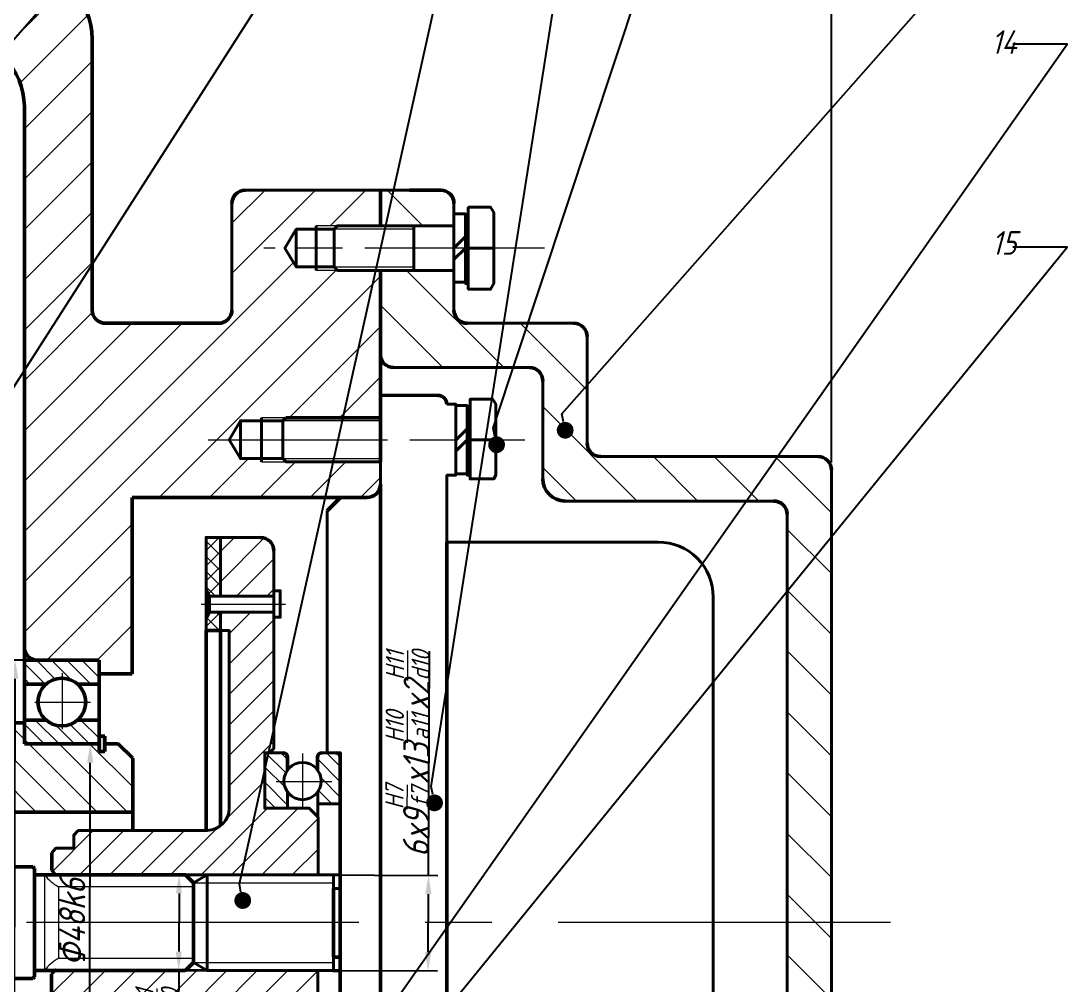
# Model space of a CAD drawing. Header units: millimetres. Extents: x 123 to 1312, y 107 to 948.
# Drawn here: x 460.6 to 600.6, y 668.4 to 797.3 of the extents above; entities that cross this region are included whole.
import ezdxf

# ---------------------------------------------------------------- set-up
doc = ezdxf.new("R2010")
doc.units = ezdxf.units.MM
doc.linetypes.add('ACAD_ISO08W100', pattern=[36, 24, -3, 6, -3])
doc.linetypes.add('CENTER', pattern=[10.159999999999998, 6.35, -1.27, 1.27, -1.27])
doc.layers.get('Defpoints').update_dxf_attribs({"lineweight": 35})
for name, color, linetype, lineweight in [('中心线', 1, 'ACAD_ISO08W100', 35), ('剖面线', 6, 'Continuous', 35), ('尺寸', 4, 'Continuous', 25), ('粗实线', 7, 'Continuous', 50), ('细实线', 7, 'Continuous', 20)]:
    doc.layers.add(name, color=color, linetype=linetype, lineweight=lineweight)
doc.layers.add('尺寸标注', color=4, linetype='Continuous')
doc.styles.get("Standard").update_dxf_attribs({"font": 'arial.ttf'})
doc.styles.add('工程字', font='gbenor.shx', dxfattribs={"width": 0.65, "oblique": 15, "height": 5, "bigfont": 'gbcbig.shx'})
doc.styles.add('工程字-35', font='gbeitc.shx', dxfattribs={"height": 3.5, "bigfont": 'gbcbig.shx'})
doc.dimstyles.new('GB-5', dxfattribs={"dimtxt": 5, "dimasz": 5, "dimexe": 2.5, "dimexo": 1, "dimgap": 1.25, "dimtad": 1, "dimdec": 0, "dimdsep": 46, "dimtxsty": '工程字', "dimcen": 5, "dimadec": 0, "dimazin": 0, "dimtol": 1, "dimtm": 0.029, "dimtfac": 0.7, "dimtdec": 0, "dimtix": 1, "dimtmove": 0, "dimatfit": 3, "dimtzin": 0, "dimarcsym": 0})
doc.dimstyles.new('ISO-25', dxfattribs={"dimtxt": 2.5, "dimasz": 2.5, "dimexe": 1.25, "dimexo": 0.625, "dimtad": 1, "dimtxsty": 'Standard', "dimcen": 2.5, "dimadec": 0, "dimazin": 0, "dimtfac": 1, "dimtmove": 0, "dimatfit": 3, "dimfxl": 1, "dimarcsym": 0})
pattern_1 = [(45, (-3538.129072147966, -1168.796074194503), (-3.367596045400933, 3.367596045400933), [])]
pattern_2 = [(135, (-1240.287350749196, -1086.614269054311), (-1.016661937287694, -1.016661937287694), [])]

# ---------------------------------------------------------------- blocks, each defined once
blk = doc.blocks.new('*D27')
at = {"layer": 'Defpoints', "color": 0, "transparency": 16777216}
for p in [(569.0275595152316, 846.8571819968013), (281.1248746025049, 774.5499061742369), (569.0275595152316, 737.2613200730173)]:
    blk.add_point(p, dxfattribs=at)
at = {"layer": '尺寸', "color": 0, "lineweight": -2, "transparency": 16777216}
for p, q in [((281.1248746025049, 775.5499061742369), (281.1248746025049, 849.3571819968013)), ((569.0275595152316, 738.2613200730173), (569.0275595152316, 849.3571819968013)), ((286.1248746025049, 846.8571819968013), (564.0275595152316, 846.8571819968013))]:
    blk.add_line(p, q, dxfattribs=at)
at = {"layer": '尺寸', "color": 0, "transparency": 16777216}
for points in [[(286.1248746025049, 847.6905153301346), (286.1248746025049, 846.0238486634679), (281.1248746025049, 846.8571819968013)], [(564.0275595152316, 847.6905153301346), (564.0275595152316, 846.0238486634679), (569.0275595152316, 846.8571819968013)]]:
    blk.add_solid(points, dxfattribs=at)
at = {"layer": '尺寸', "color": 0, "lineweight": 20, "transparency": 16777216, "insert": (425.0762170588682, 850.6071819968013), "char_height": 5, "width": 5.28445260245865, "attachment_point": 5, "style": '工程字'}
blk.add_mtext('288', dxfattribs=at)
blk = doc.blocks.new('*D47')
at = {"layer": 'Defpoints', "color": 0, "transparency": 16777216}
for p in [(459.8407330063274, 711.82915076308), (471.0816382059557, 711.8064895668207), (470.9402697020314, 641.681773614421)]:
    blk.add_point(p, dxfattribs=at)
at = {"layer": '尺寸标注', "color": 0, "lineweight": -2, "transparency": 16777216}
for p, q in [((470.4566394759793, 711.8077495382047), (458.5907355463746, 711.831670705848)), ((459.7044043879392, 644.2044297305858), (459.8356931207914, 709.3291558431744)), ((470.315270972055, 641.683033585805), (458.4493670424504, 641.7069547534483))]:
    blk.add_line(p, q, dxfattribs=at)
at = {"layer": '尺寸标注', "color": 0, "transparency": 16777216}
for points in [[(459.4190273008071, 709.3299958240971), (460.2523589407757, 709.3283158622518), (459.8407330063274, 711.82915076308)], [(459.2877385679549, 644.2052697115085), (460.1210702079235, 644.2035897496633), (459.6993645024032, 641.7044348106803)]]:
    blk.add_solid(points, dxfattribs=at)
at = {"layer": '尺寸标注', "color": 0, "lineweight": 20, "transparency": 16777216, "insert": (457.3950535804551, 676.7715806781392), "char_height": 3.5, "attachment_point": 5, "rotation": 89.8844942535857, "style": '工程字-35'}
blk.add_mtext('Φ70H7', dxfattribs=at)
blk = doc.blocks.new('*D48')
at = {"layer": 'Defpoints', "color": 0, "transparency": 16777216}
for p in [(461.0656018188037, 700.6187989255214), (469.8853280989273, 700.6010187278038), (460.9694224164813, 652.9097680285314)]:
    blk.add_point(p, dxfattribs=at)
at = {"layer": '尺寸标注', "color": 0, "lineweight": -2, "transparency": 16777216}
for p, q in [((461.6906005487805, 700.6175389543342), (471.1353255588809, 700.5984987854292)), ((469.7941885813539, 655.3919827507209), (469.8802882141783, 698.1010238078966)), ((461.5944211464581, 652.9085080573442), (471.0391461565585, 652.8894678884392))]:
    blk.add_line(p, q, dxfattribs=at)
at = {"layer": '尺寸标注', "color": 0, "transparency": 16777216}
for points in [[(469.4636223941937, 698.101863788688), (470.2969540341629, 698.1001838271051), (469.8853280989273, 700.6010187278038)], [(469.3775227613693, 655.3928227315123), (470.2108544013384, 655.3911427699294), (469.7891486966049, 652.8919878308137)]]:
    blk.add_solid(points, dxfattribs=at)
at = {"layer": '尺寸标注', "color": 0, "lineweight": 20, "transparency": 16777216, "insert": (467.4622432238543, 676.7512911698202), "char_height": 3.5, "attachment_point": 5, "rotation": 89.88449427162345, "style": '工程字-35'}
blk.add_mtext('Φ48k6', dxfattribs=at)
blk = doc.blocks.new('*D49')
at = {"layer": 'Defpoints', "color": 0, "transparency": 16777216}
for p in [(482.6382624457374, 683.1078516123423), (481.7163478668381, 670.3370508021072), (482.5867572906622, 670.3335413701691)]:
    blk.add_point(p, dxfattribs=at)
at = {"layer": '尺寸标注', "color": 0, "lineweight": -2, "transparency": 16777216}
for p, q in [((482.013267525825, 683.110371549596), (480.5178631820885, 683.1164009187881)), ((481.7577732728979, 680.611381364631), (481.7264276158535, 672.8370304817566)), ((481.9617623707499, 670.3360613074228), (480.4663580270134, 670.3420906766149)), ((481.7163478668381, 670.3370508021072), (481.5953908786543, 640.3372946463143))]:
    blk.add_line(p, q, dxfattribs=at)
at = {"layer": '尺寸标注', "color": 0, "transparency": 16777216}
for points in [[(481.3411099929563, 680.6130613228003), (482.1744365528395, 680.6097014064619), (481.7678530219133, 683.1113610442804)], [(481.3097643359119, 672.8387104399259), (482.1430908957951, 672.8353505235875), (481.7163478668381, 670.3370508021072)]]:
    blk.add_solid(points, dxfattribs=at)
at = {"layer": '尺寸标注', "color": 0, "lineweight": 20, "transparency": 16777216, "insert": (478.7800194994412, 654.0987577961718), "char_height": 3.5, "attachment_point": 5, "rotation": 89.76898854325012, "style": '工程字-35'}
blk.add_mtext('6x9{\\H0.7x;\\SH7/f7;}x13{\\H0.7x;\\SH10/a11;}x2{\\H0.7x;\\SH11/d10;}', dxfattribs=at)
blk = doc.blocks.new('*D28')
at = {"layer": 'Defpoints', "color": 0, "transparency": 16777216}
for p in [(498.8055575821501, 683.1080082827918), (498.7540524270753, 670.3336980406187), (515.0705834632636, 670.267910890834)]:
    blk.add_point(p, dxfattribs=at)
at = {"layer": '尺寸标注', "color": 0, "lineweight": -2, "transparency": 16777216}
for p, q in [((515.1220886183382, 683.042221133007), (515.2430456065212, 713.0419772887996)), ((499.4305525020624, 683.105488345538), (516.372078458163, 683.0371812584993)), ((515.0806632122789, 672.7678905704834), (515.1120088693231, 680.5422414533577)), ((499.3790473469876, 670.3311781033649), (516.3205733030883, 670.2628710163262))]:
    blk.add_line(p, q, dxfattribs=at)
at = {"layer": '尺寸标注', "color": 0, "transparency": 16777216}
for points in [[(514.6953455893814, 680.5439214115269), (515.5286721492646, 680.5405614951885), (515.1220886183382, 683.042221133007)], [(514.6639999323372, 672.7695705286525), (515.4973264922204, 672.7662106123141), (515.0705834632636, 670.267910890834)]]:
    blk.add_solid(points, dxfattribs=at)
at = {"layer": '尺寸标注', "color": 0, "lineweight": 20, "transparency": 16777216, "insert": (512.3167969881399, 699.3036639625137), "char_height": 3.5, "attachment_point": 5, "rotation": 89.76898854325215, "style": '工程字-35'}
blk.add_mtext('6x9{\\H0.7x;\\SH7/f7;}x13{\\H0.7x;\\SH10/a11;}x2{\\H0.7x;\\SH11/d10;}', dxfattribs=at)

msp = doc.modelspace()

# ---------------------------------------------------------------- hatches: boundary and pattern name
at = {"layer": '剖面线', "lineweight": 20}
h = msp.add_hatch(dxfattribs=at)
h.set_pattern_fill('ANSI31', color=256, scale=1.5)
h.set_pattern_definition(pattern_1)
h.paths.add_polyline_path([(427.5466942811613, 829.7815053834331), (417.3301299931422, 829.7815053834331), (417.3301299931422, 822.8018723549851), (425.6854588069086, 822.8018723549851), (425.6854588069086, 825.6948796682257), (425.6854588069086, 826.9896521720541), (427.5396822796929, 826.9896521720541)])
h.paths.add_polyline_path([(446.7390181142146, 803.9662910491511), (427.5572255155462, 803.9098219635293), (427.5466942811613, 807.4871413331432), (425.6854588069086, 807.4871413331432), (425.6854588069086, 811.6749211502122), (417.3301299931422, 811.6749211502122), (417.3301299931422, 798.5668301617347), (419.3074795165148, 794.9516039935593)])
edge = h.paths.add_edge_path()
edge.add_arc((461.0658333744418, 794.9516039935581), 9.056863622430877, 55.40594883098665, 90.33734395898435)
edge.add_line((461.0125090178467, 804.0083106349541), (446.7390181142146, 803.9662910491511))
edge.add_line((446.7390181142146, 803.9662910491511), (419.3074795165148, 794.9516039935593))
edge.add_line((419.3074795165148, 794.9516039935593), (452.0089697520116, 794.9516039935588))
edge.add_arc((452.0089697520116, 785.894740371129), 9.056863622429773, 49.966211678164484, 90, ccw=False)
edge.add_line((457.8346998948182, 792.8292660923653), (466.2079426730525, 802.4071717543966))
edge = h.paths.add_edge_path()
edge.add_arc((461.0658333744423, 794.9516039935593), 9.056863622429773, 359.9999999999957, 415.4059488309849)
edge.add_line((466.2079426730525, 802.4071717543966), (457.8346998948182, 792.8292660923653))
edge.add_arc((452.008969752012, 785.8947403711295), 9.056863622429173, -1.6100735990676185e-05, 49.96621167816488, ccw=False)
edge.add_line((461.0658333744409, 785.8947378260525), (461.0658234578677, 750.605796382777))
edge.add_line((461.0658234578677, 750.605796382777), (470.1226969968707, 764.7616991590644))
edge.add_line((470.1226969968707, 764.7616991590644), (470.122696996872, 794.9516039935586))
h = msp.add_hatch(dxfattribs=at)
h.set_pattern_fill('ANSI31', color=256, scale=1.5)
h.set_pattern_definition(pattern_1)
h.paths.add_polyline_path([(489.9780771772048, 743.8431285317822), (492.8082318952311, 743.8431285317822), (492.8082318952311, 738.7865854355603), (489.9780771772048, 738.7865854355603), (488.4686613275735, 741.3148569836715)], flags=17)
h.paths.add_polyline_path([(497.4435128471096, 764.4143089288075), (495.9340969974783, 766.9425804769178), (497.4435128471096, 769.4708520250294), (500.1227259801844, 769.4708520250294), (500.1227259801844, 764.4143089288075)], flags=17)
edge = h.paths.add_edge_path()
edge.add_line((490.6134061275925, 774.6948331435353), (508.6948337124613, 774.6948331435353))
edge.add_line((508.6948337124613, 774.6948331435353), (508.6948337124613, 769.9236767799123))
edge.add_line((508.6948337124613, 769.9236767799123), (502.9528806982089, 769.9236767799123))
edge.add_line((502.9528806982089, 769.9236767799123), (500.1227259801844, 769.9236767799123))
edge.add_line((500.1227259801844, 763.9614841739242), (508.6948337124613, 763.9614841739242))
edge.add_line((508.6948337124613, 763.9614841739242), (508.6948337124613, 744.2582178904279))
edge.add_line((508.6948337124613, 744.2582178904279), (492.8082318952311, 744.2582178904279))
edge.add_line((492.8082318952311, 738.333760680677), (508.6948337124613, 738.333760680677))
edge.add_line((508.6948337124613, 738.333760680677), (508.6948337124627, 735.3527636786064))
edge.add_arc((506.9024023910324, 735.3716313767352), 1.792530622353851, 269.3969088052725, 359.3969088053499)
edge.add_line((506.8835346929018, 733.5792000553049), (475.5098822186619, 733.5791007543819))
edge.add_line((475.5098822186619, 733.5791007543819), (475.5098822186619, 709.9919635000003))
edge.add_arc((490.613406127597, 772.921269520237), 1.773563623298153, 90.00000000010503, 180.0000000001046)
edge.add_line((488.8398425042988, 758.6572897413469), (488.8398425042988, 772.9212695202339))
edge.add_arc((487.047411182868, 758.6761574394757), 1.792530622353851, 269.3969088052725, 359.3969088053499)
edge.add_line((487.0285434847392, 756.8837261180458), (471.9339960164316, 756.8837261180458))
edge.add_arc((471.915128318301, 758.6761574394757), 1.792530622353851, 180.6030911946501, 270.6030911946224)
edge.add_line((470.122696996872, 794.951603993559), (470.1226969968702, 758.657289741365))
edge.add_line((461.0658333744423, 785.8947403711288), (461.0658130533047, 713.5803049156605))
edge.add_arc((462.8582438763274, 713.5992199030072), 1.792530622351527, 180.6046028135077, 269.9986085150928)
edge.add_line((471.0816382059556, 711.8064895668206), (462.858200342941, 711.8066892811851))
edge.add_line((471.0816382061621, 711.806500621675), (471.0816040273803, 709.9919635000003))
edge.add_line((471.0816040273803, 709.9919635000003), (475.5098822186619, 709.9919635000003))
h = msp.add_hatch(dxfattribs=at)
h.set_pattern_fill('ANSI31', color=256, scale=0.9056863622429999, angle=90)
h.set_pattern_definition([(135, (-1240.287350749196, -1086.614269054311), (-2.033323874575389, -2.033323874575387), [])])
h.paths.add_polyline_path([(475.5005310108136, 661.9844974921698), (457.0455800894015, 662.0589066063299), (456.0103856690866, 662.0630609409013), (456.010360611861, 660.7327835106112), (449.4113172038342, 660.732907140598), (449.4113091655327, 660.3061571325939), (448.5517590034469, 660.3061726295409), (448.5517670417721, 660.7329240013414), (441.0931734716823, 660.733064492073), (440.2453472812722, 660.7330804618018), (440.2453307928618, 659.8577176331755), (440.2452946671974, 657.939821359394), (440.2452266308565, 654.3278007372019), (449.6171597585117, 654.3276242066372, -0.4142135623730984), (451.7481463526137, 652.1965573321177), (451.7467720949762, 579.2377996256987), (446.7034875743584, 579.2378946214535), (446.7034370843758, 576.5574027814846), (451.7467216049936, 576.5573077857298), (451.7467495507135, 575.0736813478966), (454.5191898119938, 575.0736291259655), (454.5192118911255, 576.2458009689431), (458.4023027057774, 576.2473423657116), (458.6763126160104, 650.0882492573983), (460.9580626433835, 650.0790923755262), (460.9694224164814, 652.9097680285308), (470.9851674183637, 652.8695738824799), (470.9892646519165, 653.890539633152), (471.7351180031183, 653.8875464520634), (471.731114227272, 652.8665803263361), (473.5424730237301, 652.8594769813626), (475.4714546034111, 654.7729659795082)])
h.paths.add_polyline_path([(454.5191255975642, 571.6645122683126), (451.7466756503682, 571.6645644904261), (451.7466011845045, 570.1642275831928), (458.3797289314161, 570.1641026410093), (458.3809466910207, 570.4922676833148), (454.5191035184325, 570.492340425335)])
h.paths.add_polyline_path([(458.7849326858095, 770.9425127311501), (458.7849337056623, 770.9966563661619), (458.7851648265823, 783.2667685101346), (451.7506152052429, 783.266901013536), (451.7504946921845, 776.86891355743), (446.7072101679869, 776.8688185616747), (446.7071597740169, 774.1934239667853), (451.7504442946347, 774.1933289710305), (451.7490700369981, 701.2345712646106, -0.4142135623730926), (449.6180031624763, 699.1035846705086), (440.2460700348229, 699.1037612010732), (440.2459493844044, 692.6984814764724), (448.5523691449043, 692.698325016012), (448.5523771832186, 693.1250756991044), (449.4119273452916, 693.1250595085417), (449.4119193069773, 692.6983088254492), (456.0109627149932, 692.6981845252817), (456.0109398741906, 691.4855758575227), (457.1049029770365, 691.4855552515364), (475.5600039040964, 691.4855552515364), (475.5600039040964, 698.6971453810143), (473.6387529989843, 700.6183962861251), (471.8273802855329, 700.6185962157056), (471.827267595917, 699.597622245712), (471.0814082389088, 699.5976362947854), (471.081427470066, 700.6186102665392), (461.0656018188038, 700.6187989255204), (461.0656551380907, 703.4494973718615), (458.783886737473, 703.4495403514538)])
h = msp.add_hatch(dxfattribs=at)
h.set_pattern_fill('ANSI31', color=256, scale=1.811372724486, angle=90)
h.set_pattern_definition([(135, (-1240.287350749196, -1086.614269054311), (-4.066647749150778, -4.066647749150775), [])])
h.paths.add_polyline_path([(518.5375993455127, 771.5085634220127), (518.5375993455127, 772.9212695202364, 0.4142135623730952), (516.7640357222153, 774.6948331435342), (512.5754067395383, 774.6948331435342), (508.6948337124613, 774.6948331435342), (508.6948337124613, 769.9236767799116), (518.5375993455127, 769.9236767799116)])
h.paths.add_polyline_path([(567.2162604956866, 739.072619092562), (538.1222699943119, 739.072619092562, -0.4142135623730951), (536.3487063710154, 740.8461827158567), (536.3487063710154, 755.1101624947332, 0.414213562373095), (534.5751427477044, 756.8837261180452), (520.311162968811, 756.8837261180452, -0.4142135623730951), (518.5375993455127, 758.657289741343), (518.5375993455127, 763.9614841739235), (508.6948337124613, 763.9614841739235), (508.6948337124613, 752.7328325315984, 0.4142135623730951), (510.4683973357587, 750.9592689083006), (528.6129501417063, 750.9592689083006, -0.414213562373043), (530.4242491612531, 749.185705285006), (530.4242491612531, 736.0915227895644, 0.4142135623730952), (533.4053454642499, 733.1104264865667), (561.2918032859352, 733.1104264865667, -0.4142135623730919), (563.1031023054684, 731.3368628632657), (563.1031023054684, 676.7148768052298), (569.0275595152316, 676.7148768052298), (569.0275595152316, 737.2990554692674, 0.414213562373095)])
h.paths.add_polyline_path([(569.0275595152316, 676.7148768052298), (563.1031023054684, 676.7148768052298), (563.1031023054684, 622.1306261434247, -0.4142135623731004), (561.3295386821665, 620.3193271238924), (533.4053454642499, 620.3193271238924, 0.4142135623730959), (530.4242491612531, 617.3382308208952), (530.4242491612531, 604.2817837217044, -0.4142135623729952), (528.6506855379566, 602.470484702159), (510.4683973357587, 602.470484702159, 0.4142135623730951), (508.6948337124613, 600.6969210788607), (508.6948337124613, 589.468269436536), (518.5375993455127, 589.468269436536), (518.5375993455127, 591.0531560786371), (518.5375993455127, 594.7724638691166, -0.4142135623730937), (520.311162968811, 596.5460274924153), (534.5751427477044, 596.5460274924153, 0.4142135623730951), (536.3487063710154, 598.3195911157263), (536.3487063710154, 612.5835708946029, -0.4142135623730949), (538.1222699943119, 614.3571345178975), (567.2539958919378, 614.3571345178975, 0.414213562372992), (569.0275595152316, 616.1684335374439)])
h.paths.add_polyline_path([(518.5375993455127, 583.506076830548), (508.6948337124613, 583.506076830548), (508.6948337124613, 578.7349204669254), (512.5754067395383, 578.7349204669254), (516.7640357222153, 578.7349204669254, 0.4142135623730951), (518.5375993455127, 580.5084840902236)])
h = msp.add_hatch(dxfattribs=at)
h.set_pattern_fill('ANSI31', color=256, scale=0.9056863622429999)
h.set_pattern_definition([(44.99999999999999, (-1240.287350749196, -1086.614269054311), (-2.033323874575389, 2.033323874575387), [])])
h.paths.add_polyline_path([(494.4308539335761, 726.4659785630629, 0.4142135623730951), (492.657290310276, 728.2395421863612), (487.2988640441308, 728.2395421863612), (487.2988640441308, 720.390579768346), (494.4308539335761, 720.390579768346)])
h.paths.add_polyline_path([(494.4308539335761, 718.2396621826429), (487.2988640441308, 718.2396621826429), (487.2988640441308, 715.7868614270133), (488.4686613275735, 715.7868614270133), (488.4686613275735, 692.0665054315846, -0.4104873917402703), (485.5253004208371, 689.0324654925416), (468.2802243389488, 689.0324654925416), (467.6764579990977, 688.4286991526956), (467.6764579990977, 686.6551355293941), (465.2991280359502, 686.6551355293941), (464.7330970923595, 686.051369189548), (464.7330970923595, 683.6740392263996), (465.2987470467906, 683.108389271948), (482.6485606123342, 683.1080624693177), (500.355311143313, 683.1080160910105), (500.355311143313, 690.8060291158426), (499.1855138598712, 692.0135617955357), (493.2233212538686, 692.0135617955357), (493.2233212538686, 698.8436685150591), (493.2233212538686, 699.4474348549056), (493.8270875937224, 699.4474348549056), (494.4308539335761, 700.0134657985077)])
h.paths.add_polyline_path([(500.3294141386186, 670.2620041775467), (482.64968018119, 670.3332876693294), (482.6382624457374, 670.3219019981184), (465.1917428671431, 670.3222308419786), (464.7052074500798, 669.8396030255194), (464.6956222943372, 667.4622923856427), (465.25921431188, 666.8562487733557), (467.6365249517548, 666.8466636176131), (467.6293741212821, 665.073114410086), (468.2307012283691, 664.4669186524693), (485.3460612128183, 664.3979106783822, -0.4179495766582548), (488.4069546415349, 661.404448829101), (488.3111030841146, 637.6313424303371), (487.1413153089488, 637.6360589355427), (487.131425862548, 635.1832781166222), (494.2633577821789, 635.1545226493959), (494.3368439761998, 653.3805708884502), (493.7353647237851, 653.9490315565413), (493.1316032914292, 653.9514658818093), (493.16157592129, 661.3852785176168), (499.1237200657524, 661.3612395555965), (500.2983764914525, 662.5640459150877)])
h.paths.add_polyline_path([(494.2546854984112, 633.0036225466529), (487.122753578783, 633.0323780138792), (487.0911073502994, 625.1834793933313), (492.449490062404, 625.161874756579, 0.4142135623730886), (494.2301901004039, 626.9282731336284)])
h = msp.add_hatch(dxfattribs=at)
h.set_pattern_fill('ANSI37', color=256, scale=0.4528431811215)
h.set_pattern_definition([(44.99999999999999, (-1240.287350749196, -1086.614269054311), (-1.016661937287694, 1.016661937287694), []), (135, (-1240.287350749196, -1086.614269054311), (-1.016661937287694, -1.016661937287693), [])])
h.paths.add_polyline_path([(487.2988640441308, 728.2395421863612), (485.3743588358602, 728.2395421863612), (485.3743588358602, 721.1075522969172), (485.4875650245995, 721.1075522969172), (485.8271835907635, 720.390579768346), (487.2988640441308, 720.390579768346)])
h.paths.add_polyline_path([(487.2988640441308, 718.2396621826429), (485.8271835907635, 718.2396621826429), (485.4875650245995, 717.5604250503152), (485.3743588358602, 717.5604250503152), (485.3743588358602, 715.7868614270133), (487.2988640441308, 715.7868614270133)])
h.paths.add_polyline_path([(487.1413153089488, 637.6360589355427), (485.216825743325, 637.6438183473342), (485.2096749128514, 635.8702691398066), (485.3228801814357, 635.8698127038192), (485.6597573712052, 635.1892117844632), (487.131425862548, 635.1832781166222)])
h.paths.add_polyline_path([(487.122753578783, 633.0323780138792), (485.6510850874383, 633.0383116817197), (485.3085785204867, 632.322714288764), (485.1953732519032, 632.3231707247514), (485.1666177846782, 625.1912388051223), (487.0911073502994, 625.1834793933313)])
h = msp.add_hatch(dxfattribs=at)
h.set_pattern_fill('ANSI31', color=256, scale=0.4528431811215, angle=90)
h.set_pattern_definition(pattern_2)
h.paths.add_polyline_path([(471.0816382059556, 711.8064895668194), (462.858200342941, 711.8066892811839), (461.0658125548998, 711.8066892806551), (461.0657523445861, 708.6101491786212), (463.9593074716777, 708.6101491786212, -0.3779644732774655), (468.1879325568416, 708.6101491786212), (471.0815779994036, 708.6101491786212)])
h.paths.add_polyline_path([(471.0814876839331, 703.8153390269877), (468.1879325561986, 703.8153390269877, -0.3779644731241336), (463.9593074723207, 703.8153390269877), (461.0656620291147, 703.8153390269877), (461.0656018188038, 700.6187989255204), (471.081427470066, 700.6186102665392), (471.0814467012224, 701.6395842382931)])
h = msp.add_hatch(dxfattribs=at)
h.set_pattern_fill('ANSI31', color=256, scale=0.4528431811215, angle=90)
h.set_pattern_definition(pattern_2)
h.paths.add_polyline_path([(496.2798883493642, 698.8436685150591, 0.414213562373095), (495.6761220095195, 699.4474348549056), (493.8270875937224, 699.4474348549056), (493.2233212538686, 699.4474348549056), (493.2233212538686, 692.0135617955357), (496.2798883493451, 692.0135617955357), (496.2798883493451, 694.1675767786555, -0.1603593028015329), (495.7932861710824, 695.645785848501, -0.1603593028049624), (496.2798883493642, 697.1239949183732)])
h.paths.add_polyline_path([(503.3364074463334, 698.8436685150591, 0.4142135623730953), (502.732641106486, 699.4474348549056), (501.5628438230187, 699.4474348549056), (500.8836066906915, 699.4474348549056, 0.4142135623730951), (500.2798403508441, 698.8436685150591), (500.2798403508441, 697.1293653791472, -0.1610479552346623), (500.7704191192188, 695.645785848501, -0.1544145121612178), (500.3175757470754, 694.2144247661236), (500.3175757470754, 692.6173281353817), (503.3364074463143, 692.6173281353817)])
at = {"layer": '粗实线', "lineweight": 50}
h = msp.add_hatch(color=256, dxfattribs=at)
h.dxf.hatch_style = 1
h.paths.add_polyline_path([(471.8274929751497, 701.6395701856991), (471.0814467012224, 701.6395842382931), (471.0814082389088, 699.5976362947854), (471.827267595917, 699.597622245712)])

# ---------------------------------------------------------------- linework, layer by layer
at = {"linetype": 'Continuous', "lineweight": 50}
for p, q in [((461.0658125548998, 711.8066892806562), (461.0656018188038, 700.6187989255216)), ((471.0816382059556, 711.8064895668206), (462.858200342941, 711.8066892811851)), ((471.0816382061621, 711.806500621675), (471.081427470066, 700.6186102665404)), ((461.0658125548998, 703.4494973688968), (458.7836613821883, 703.4495403556996)), ((471.0814082389088, 699.5976362947861), (471.0814467012224, 701.6395842382938)), ((471.0814467012224, 701.6395842382938), (471.8273060582324, 701.6395701892209)), ((471.8274929751497, 701.6395701856998), (471.827267595917, 699.5976222457132)), ((461.0656018188038, 700.6187989255216), (471.081427470066, 700.6186102665404)), ((456.7566615111673, 684.1740635389644), (462.1907796836613, 684.1739611814321)), ((462.4038783430724, 683.9608544939799), (462.1907796836613, 684.1739611814321)), ((462.4038622869884, 683.1084438002551), (462.4038783430724, 683.9608544939799)), ((462.4038622869884, 683.1084438002551), (482.6485606123342, 683.1080624693179)), ((483.7139087522073, 671.394527584642), (483.7140940503486, 682.0425290313035)), ((456.7563805297068, 669.256876398784), (462.1904987022008, 669.2567740412526)), ((462.4036053896471, 669.4698723965673), (462.1904987022008, 669.2567740412526)), ((462.4036214457356, 670.3222833943867), (462.4036053896471, 669.4698723965673)), ((462.4036214457356, 670.3222833943867), (482.6382624457374, 670.3219019981186))]:
    msp.add_line(p, q, dxfattribs=at)
at = {"lineweight": 50}
for p, q in [((461.0658125548998, 708.6101491786224), (463.9593074716777, 708.6101491786224)), ((468.1879325568416, 708.6101491786224), (471.0815779994036, 708.6101491786224)), ((461.0656620291147, 703.8153390269883), (463.9593074723207, 703.8153390269883)), ((468.1879325561986, 703.8153390269883), (471.0814876839331, 703.8153390269883)), ((462.4038622869884, 683.1084438002551), (462.4036189689432, 670.322283394434)), ((483.7139087522055, 682.0352260258189), (482.6382624457374, 683.1078516123423)), ((483.7140940503486, 682.0425290313035), (482.6485606123342, 683.1080624693179)), ((483.7139087522055, 671.394527584642), (482.6382624457374, 670.3219019981186))]:
    msp.add_line(p, q, dxfattribs=at)
at = {"linetype": 'Continuous', "lineweight": 20}
msp.add_line((463.7887863462402, 670.3222570349792), (463.78902966429, 683.1084177091195), dxfattribs=at)
at = {"lineweight": 20}
for p, q in [((465.6212642766914, 681.5099087287624), (465.6145210046652, 671.9185601852371)), ((483.7349915215509, 681.5099087287624), (465.6212642766914, 681.5099087287624)), ((483.7316154084056, 671.9058228214183), (465.6178926402627, 671.9185578147824))]:
    msp.add_line(p, q, dxfattribs=at)
at = {"lineweight": 50}
msp.add_circle((466.0736200142583, 706.2127441030891), 3.196540102034117, dxfattribs=at)
at = {"lineweight": 20}
for centre, start, end in [((468.4240780507125, 686.5718569729636), 216.7681255637834, 241.026588095385), ((468.4240780507125, 666.8578966374973), 118.973411904615, 143.2318744362166)]:
    msp.add_arc(centre, 5.786111395298771, start, end, dxfattribs=at)
at = {"layer": '中心线', "lineweight": 20}
for p, q in [((484.7419271445187, 719.3339886736169), (496.0174162051489, 719.3339886736171)), ((466.1222797067858, 710.0615605104786), (466.1222797067858, 702.5943860033103)), ((462.4749823589891, 706.1927146820583), (469.9241044683231, 706.1927146820583)), ((498.2598061857652, 699.3454777278685), (498.2598061857652, 691.8783032207002)), ((494.7516048016068, 695.6118904742843), (502.2007269109408, 695.6118904742843))]:
    msp.add_line(p, q, dxfattribs=at)
at = {"layer": '中心线', "linetype": 'CENTER', "lineweight": 20, "ltscale": 7}
msp.add_line((576.933931779763, 676.7148768052309), (259.1129318223066, 676.7148768052309), dxfattribs=at)
at = {"layer": '中心线', "lineweight": 20}
for points in [[(530.6259873641548, 766.9425804769178), (493.099388259493, 766.9425804769178)], [(485.638506609549, 741.3148569836715), (528.0250631263552, 741.3148569836715)]]:
    msp.add_lwpolyline(points, dxfattribs=at)
at = {"layer": '剖面线', "lineweight": 20}
for p, q in [((492.8082318952311, 744.2582178904279), (492.8082318952311, 743.8431285317822)), ((487.2988640441308, 720.3905797683467), (494.4308539335761, 720.3905797683467))]:
    msp.add_line(p, q, dxfattribs=at)
at = {"layer": '尺寸', "lineweight": 25}
for points in [[(420.6057781194077, 685.9222882317351), (420.3887004748713, 687.0274107857347), (506.3527413755446, 821.3892962648918), (499.1102417805823, 821.3892962648918)], [(422.6429960294645, 751.2210818343881), (422.425918384929, 752.3262043883876), (482.8025869075555, 821.3892962648918), (475.5600873125923, 821.3892962648918)], [(490.0467382210873, 680.7789868574498), (489.8296605765509, 681.8841094114493), (520.8457610883779, 821.3892962648918), (513.6032614934147, 821.3892962648918)], [(515.701649087714, 693.8379424664097), (515.4845714431794, 694.9430650204092), (535.3387808012094, 821.3892962648918), (528.0962812062462, 821.3892962648918)], [(524.0007537607653, 741.7544898195486), (523.7836761162307, 742.8596123735481), (549.8318005140418, 821.3892962648918), (542.5893009190795, 821.3892962648918)], [(533.1759317158767, 743.6864078072529), (532.9588540713412, 744.7915303612529), (600.5533592475012, 821.3892962648918), (593.310859652538, 821.3892962648918)], [(486.1256211701157, 629.8700331241387), (485.9085435255802, 630.9751556781387), (600.5533592475012, 794.217891999421), (593.3108596525408, 794.217891999421)], [(490.2787059250941, 630.2147819526447), (490.0616282805595, 631.3199045066447), (600.5533592475012, 767.0464877339502), (593.3108596525408, 767.0464877339502)]]:
    msp.add_lwpolyline(points, dxfattribs=at)
at = {"layer": '尺寸', "lineweight": 0, "transparency": 33554559}
for points in [[(532.4654957883049, 743.1930495242175), (532.347089800377, 742.9365032170392), (533.4127436917342, 742.5812852532533)], [(533.4127436917342, 742.5812852532533), (532.6628391015192, 743.4298615000746), (532.4654957883049, 743.1930495242175)], [(532.8996510773777, 743.5877361506457), (533.4127436917342, 742.5812852532533), (532.6628391015192, 743.4298615000746)], [(533.1759317158767, 743.6864078072529), (532.8996510773777, 743.5877361506457), (533.4127436917342, 742.5812852532533)], [(533.4127436917342, 742.5812852532533), (533.4719466856977, 743.7061421385745), (533.1759317158767, 743.6864078072529)], [(533.7679616555197, 743.6469391446101), (533.4127436917342, 742.5812852532533), (533.4719466856977, 743.7061421385745)], [(534.0245079626984, 743.5285331566818), (533.7679616555197, 743.6469391446101), (533.4127436917342, 742.5812852532533)], [(533.4127436917342, 742.5812852532533), (534.2613199385551, 743.3311898434674), (534.0245079626984, 743.5285331566818)], [(534.4191945891271, 743.0943778676103), (533.4127436917342, 742.5812852532533), (534.2613199385551, 743.3311898434674)], [(524.0007537607653, 741.7544898195486), (523.7244731222654, 741.6558181629414), (524.2375657366229, 740.649367265549)], [(524.2375657366229, 740.649367265549), (524.2967687305872, 741.7742241508702), (524.0007537607653, 741.7544898195486)], [(524.5927837004083, 741.7150211569058), (524.2375657366229, 740.649367265549), (524.2967687305872, 741.7742241508702)], [(524.8493300075861, 741.596615168977), (524.5927837004083, 741.7150211569058), (524.2375657366229, 740.649367265549)], [(532.347089800377, 742.9365032170392), (533.4127436917342, 742.5812852532533), (532.2878868064126, 742.6404882472173)], [(533.4127436917342, 742.5812852532533), (532.2878868064126, 742.6404882472173), (532.3076211377347, 742.3444732773962)], [(532.3076211377347, 742.3444732773962), (532.4062927943414, 742.0681926388963), (533.4127436917342, 742.5812852532533)], [(532.4062927943414, 742.0681926388963), (533.4127436917342, 742.5812852532533), (532.5641674449125, 741.8313806630392)], [(533.4127436917342, 742.5812852532533), (532.5641674449125, 741.8313806630392), (532.7812450894498, 741.6340373498249)], [(532.7812450894498, 741.6340373498249), (533.0575257279479, 741.495897030575), (533.4127436917342, 742.5812852532533)], [(533.0575257279479, 741.495897030575), (533.4127436917342, 742.5812852532533), (533.353540697769, 741.4564283679322)], [(533.4127436917342, 742.5812852532533), (533.353540697769, 741.4564283679322), (533.64955566759, 741.4761626992538)], [(534.5178662457347, 742.7983628977888), (534.4191945891271, 743.0943778676103), (533.4127436917342, 742.5812852532533)], [(533.4127436917342, 742.5812852532533), (534.537600577055, 742.5220822592889), (534.5178662457347, 742.7983628977888)], [(533.64955566759, 741.4761626992538), (533.9258363060917, 741.574834355861), (533.4127436917342, 742.5812852532533)], [(533.9258363060917, 741.574834355861), (533.4127436917342, 742.5812852532533), (534.1626482819474, 741.7327090064321)], [(533.4127436917342, 742.5812852532533), (534.1626482819474, 741.7327090064321), (534.3599915951618, 741.9497866509676)], [(534.3599915951618, 741.9497866509676), (534.4783975830896, 742.2260672894674), (533.4127436917342, 742.5812852532533)], [(534.4783975830896, 742.2260672894674), (533.4127436917342, 742.5812852532533), (534.537600577055, 742.5220822592889)], [(523.1719118452656, 741.0045852293345), (524.2375657366229, 740.649367265549), (523.1127088513022, 740.708570259513)], [(524.2375657366229, 740.649367265549), (523.1127088513022, 740.708570259513), (523.1324431826224, 740.4125552896919)], [(523.1324431826224, 740.4125552896919), (523.23111483923, 740.136274651192), (524.2375657366229, 740.649367265549)], [(523.2903178331944, 741.2611315365132), (523.1719118452656, 741.0045852293345), (524.2375657366229, 740.649367265549)], [(523.23111483923, 740.136274651192), (524.2375657366229, 740.649367265549), (523.3889894898002, 739.8994626753349)], [(524.2375657366229, 740.649367265549), (523.4876611464088, 741.4979435123703), (523.2903178331944, 741.2611315365132)], [(524.2375657366229, 740.649367265549), (523.3889894898002, 739.8994626753349), (523.6060671343375, 739.7021193621206)], [(523.7244731222654, 741.6558181629414), (524.2375657366229, 740.649367265549), (523.4876611464088, 741.4979435123703)], [(523.6060671343375, 739.7021193621206), (523.8823477728374, 739.5639790428702), (524.2375657366229, 740.649367265549)], [(523.8823477728374, 739.5639790428702), (524.2375657366229, 740.649367265549), (524.1783627426585, 739.5245103802279)], [(524.2375657366229, 740.649367265549), (524.1783627426585, 739.5245103802279), (524.4743777124795, 739.544244711549)], [(524.2375657366229, 740.649367265549), (525.0861419834428, 741.3992718557627), (524.8493300075861, 741.596615168977)], [(525.2440166340157, 741.162459879906), (524.2375657366229, 740.649367265549), (525.0861419834428, 741.3992718557627)], [(525.3426882906233, 740.8664449100845), (525.2440166340157, 741.162459879906), (524.2375657366229, 740.649367265549)], [(524.2375657366229, 740.649367265549), (525.3624226219436, 740.5901642715842), (525.3426882906233, 740.8664449100845)], [(524.4743777124795, 739.544244711549), (524.7506583509803, 739.6429163681562), (524.2375657366229, 740.649367265549)], [(524.7506583509803, 739.6429163681562), (524.2375657366229, 740.649367265549), (524.987470326836, 739.8007910187278)], [(524.2375657366229, 740.649367265549), (524.987470326836, 739.8007910187278), (525.1848136400513, 740.0178686632632)], [(525.1848136400513, 740.0178686632632), (525.3032196279801, 740.2941493017631), (524.2375657366229, 740.649367265549)], [(525.3032196279801, 740.2941493017631), (524.2375657366229, 740.649367265549), (525.3624226219436, 740.5901642715842)], [(514.8728071722153, 693.0880378761956), (515.9384610635716, 692.7328199124102), (514.8136041782509, 692.7920229063741)], [(515.9384610635716, 692.7328199124102), (514.8136041782509, 692.7920229063741), (514.8333385095711, 692.496007936553)], [(514.8333385095711, 692.496007936553), (514.9320101661788, 692.2197272980527), (515.9384610635716, 692.7328199124102)], [(514.9912131601432, 693.3445841833739), (514.8728071722153, 693.0880378761956), (515.9384610635716, 692.7328199124102)], [(514.9320101661788, 692.2197272980527), (515.9384610635716, 692.7328199124102), (515.0898848167499, 691.9829153221956)], [(515.9384610635716, 692.7328199124102), (515.1885564733575, 693.581396159231), (514.9912131601432, 693.3445841833739)], [(515.9384610635716, 692.7328199124102), (515.0898848167499, 691.9829153221956), (515.3069624612863, 691.7855720089813)], [(515.4253684492141, 693.7392708098025), (515.9384610635716, 692.7328199124102), (515.1885564733575, 693.581396159231)], [(515.3069624612863, 691.7855720089813), (515.5832430997862, 691.6474316897313), (515.9384610635716, 692.7328199124102)], [(515.701649087714, 693.8379424664097), (515.4253684492141, 693.7392708098025), (515.9384610635716, 692.7328199124102)], [(515.5832430997862, 691.6474316897313), (515.9384610635716, 692.7328199124102), (515.8792580696063, 691.6079630270885)], [(515.9384610635716, 692.7328199124102), (515.997664057536, 693.8576767977308), (515.701649087714, 693.8379424664097)], [(515.9384610635716, 692.7328199124102), (515.8792580696063, 691.6079630270885), (516.1752730394282, 691.6276973584102)], [(516.293679027357, 693.7984738037665), (515.9384610635716, 692.7328199124102), (515.997664057536, 693.8576767977308)], [(516.5502253345358, 693.6800678158381), (516.293679027357, 693.7984738037665), (515.9384610635716, 692.7328199124102)], [(515.9384610635716, 692.7328199124102), (516.7870373103924, 693.4827245026238), (516.5502253345358, 693.6800678158381)], [(516.9449119609644, 693.2459125267671), (515.9384610635716, 692.7328199124102), (516.7870373103924, 693.4827245026238)], [(517.043583617572, 692.9498975569452), (516.9449119609644, 693.2459125267671), (515.9384610635716, 692.7328199124102)], [(515.9384610635716, 692.7328199124102), (517.0633179488932, 692.6736169184453), (517.043583617572, 692.9498975569452)], [(516.1752730394282, 691.6276973584102), (516.4515536779281, 691.7263690150173), (515.9384610635716, 692.7328199124102)], [(516.4515536779281, 691.7263690150173), (515.9384610635716, 692.7328199124102), (516.6883656537857, 691.8842436655889)], [(515.9384610635716, 692.7328199124102), (516.6883656537857, 691.8842436655889), (516.885708967, 692.1013213101244)], [(516.885708967, 692.1013213101244), (517.0041149549279, 692.3776019486243), (515.9384610635716, 692.7328199124102)], [(517.0041149549279, 692.3776019486243), (515.9384610635716, 692.7328199124102), (517.0633179488932, 692.6736169184453)], [(489.3363022935155, 680.285628574414), (489.2178963055867, 680.0290822672357), (490.2835501969439, 679.6738643034498)], [(490.2835501969439, 679.6738643034498), (489.5336456067298, 680.5224405502711), (489.3363022935155, 680.285628574414)], [(489.7704575825874, 680.6803152008422), (490.2835501969439, 679.6738643034498), (489.5336456067298, 680.5224405502711)], [(490.0467382210873, 680.7789868574498), (489.7704575825874, 680.6803152008422), (490.2835501969439, 679.6738643034498)], [(490.2835501969439, 679.6738643034498), (490.3427531909083, 680.798721188771), (490.0467382210873, 680.7789868574498)], [(490.6387681607303, 680.7395181948066), (490.2835501969439, 679.6738643034498), (490.3427531909083, 680.798721188771)], [(490.8953144679081, 680.6211122068783), (490.6387681607303, 680.7395181948066), (490.2835501969439, 679.6738643034498)], [(490.2835501969439, 679.6738643034498), (491.1321264437656, 680.4237688936639), (490.8953144679081, 680.6211122068783)], [(491.2900010943367, 680.1869569178068), (490.2835501969439, 679.6738643034498), (491.1321264437656, 680.4237688936639)], [(491.3886727509434, 679.8909419479853), (491.2900010943367, 680.1869569178068), (490.2835501969439, 679.6738643034498)], [(489.2178963055867, 680.0290822672357), (490.2835501969439, 679.6738643034498), (489.1586933116223, 679.7330672974142)], [(490.2835501969439, 679.6738643034498), (489.1586933116223, 679.7330672974142), (489.1784276429444, 679.4370523275932)], [(489.1784276429444, 679.4370523275932), (489.2770992995511, 679.1607716890928), (490.2835501969439, 679.6738643034498)], [(489.2770992995511, 679.1607716890928), (490.2835501969439, 679.6738643034498), (489.4349739501222, 678.9239597132362)], [(490.2835501969439, 679.6738643034498), (489.4349739501222, 678.9239597132362), (489.6520515946586, 678.7266164000218)], [(489.6520515946586, 678.7266164000218), (489.9283322331585, 678.5884760807714), (490.2835501969439, 679.6738643034498)], [(489.9283322331585, 678.5884760807714), (490.2835501969439, 679.6738643034498), (490.2243472029795, 678.5490074181287)], [(490.2835501969439, 679.6738643034498), (490.2243472029795, 678.5490074181287), (490.5203621728015, 678.5687417494503)], [(490.2835501969439, 679.6738643034498), (491.4084070822655, 679.6146613094854), (491.3886727509434, 679.8909419479853)], [(490.5203621728015, 678.5687417494503), (490.7966428113014, 678.6674134060574), (490.2835501969439, 679.6738643034498)], [(490.7966428113014, 678.6674134060574), (490.2835501969439, 679.6738643034498), (491.033454787158, 678.8252880566286)], [(490.2835501969439, 679.6738643034498), (491.033454787158, 678.8252880566286), (491.2307981003723, 679.042365701164)], [(491.2307981003723, 679.042365701164), (491.3492040883002, 679.3186463396644), (490.2835501969439, 679.6738643034498)], [(491.3492040883002, 679.3186463396644), (490.2835501969439, 679.6738643034498), (491.4084070822655, 679.6146613094854)]]:
    msp.add_solid(points, dxfattribs=at)
at = {"layer": '粗实线', "lineweight": 50}
for p, q in [((470.122696996872, 794.951603993559), (470.1226969968702, 758.657289741365)), ((461.0658333744423, 785.8947403711288), (461.0658130533047, 713.5803049156605)), ((508.6948337124613, 774.6948331435353), (508.6948337124613, 769.9236767799123)), ((516.7640357222153, 774.6948331435353), (512.5754067395383, 774.6948331435353)), ((508.6948337124613, 763.9614841739242), (508.6948337124613, 752.7328325315991)), ((487.0285434847392, 756.8837261180458), (471.9339960164316, 756.8837261180458)), ((508.6948337124613, 752.7328325315991), (508.6948337124613, 747.2393141934219)), ((508.6948337124613, 747.2560417485113), (508.688319536308, 744.2582178904281)), ((516.3928545455196, 747.239314193421), (508.6948337124613, 747.2560417485113)), ((496.0912113681561, 744.2582178904279), (495.638386613281, 743.8431285317822)), ((496.0912113681561, 744.2582178904279), (508.6948337124613, 744.2460429664479)), ((508.6948337124613, 744.2582178904279), (508.6948337124613, 738.333760680677)), ((508.6948337124613, 735.3527636784956), (508.6948337124613, 619.8506528560795)), ((506.8835346929018, 733.5792000553049), (475.5098822186619, 733.5791007543819)), ((475.5098822186619, 733.5791007543819), (475.5098822186619, 709.9919635000003)), ((501.5628438230187, 731.8055371310804), (503.3364955204888, 733.579188828551)), ((517.6003872251995, 625.812845462068), (517.6003872251995, 727.6169081483933)), ((485.8271835907635, 718.239662182644), (485.4875650245995, 717.5604250503159)), ((485.3743588358602, 715.7868614270144), (487.2988640441308, 715.7868614270144)), ((485.3743588358602, 715.7868614270144), (485.3743588358602, 689.0324654925423)), ((487.2988640441308, 715.7868614270144), (487.2988640441308, 689.6588311740181)), ((461.0658130533047, 713.5803049156582), (461.0658130538268, 711.8066892806562)), ((462.858200342941, 711.8066892811851), (461.0658125548998, 711.8066892806562)), ((471.0816382061621, 711.806500621675), (471.0816040273803, 709.9919635000003)), ((471.0816040273803, 709.9919635000003), (475.5098822186619, 709.9919635000003)), ((471.8273802855329, 700.6185962157062), (473.6387529989843, 700.6183962861257)), ((473.6387529989843, 700.6183962861257), (475.5600039040964, 698.6971453810149)), ((471.0814082389088, 699.5976362947861), (471.8272675959188, 699.5976222457132)), ((475.5600039040964, 698.6971453810149), (475.5600039040964, 689.0324654925423)), ((496.2798883493642, 698.8436685150598), (496.2798883493642, 697.1239949183744)), ((500.2798403508441, 698.8436685150598), (500.2798403508441, 697.1293653791474)), ((503.3364074463143, 699.4285671567848), (503.3364074463143, 676.7185283079727)), ((457.1049029770365, 691.4855552515367), (475.5600039040964, 691.4855552515367)), ((464.7330970923595, 686.0513691895483), (464.7330970923595, 683.6740392264003)), ((502.4307579365604, 681.2967092632523), (502.4307579365604, 672.1330443472086)), ((503.3364074463143, 654.0011864536771), (503.3364074463143, 676.7112253024891)), ((464.6956222943372, 667.4622923856434), (464.7052074500798, 669.8396030255201))]:
    msp.add_line(p, q, dxfattribs=at)
at = {"layer": '粗实线', "lineweight": 40}
for points in [[(512.5754067395383, 774.6948331435353), (506.6509495297732, 774.6948331435353), (490.6134061275925, 774.6948331435353)], [(488.8398425042988, 758.6572897413469), (488.8398425042988, 772.9212695202339)], [(518.5375993455127, 772.9212695202339), (518.5375993455127, 758.6572897413469)], [(518.5375993455127, 771.5085634220134), (518.5375993455127, 763.9614841739242), (502.9528806982089, 763.9614841739242), (502.500055943332, 764.4143089288075), (497.4435128471096, 764.4143089288075), (495.9340969974783, 766.9425804769178), (497.4435128471096, 769.4708520250294), (502.500055943332, 769.4708520250294), (502.500055943332, 764.4143089288075)], [(518.5375993455127, 769.9614121761495), (518.5375993455127, 771.5085634220134), (520.0847505913844, 771.5085634220134), (520.0847505913844, 763.9237487776797), (520.0847505913844, 762.3765975318236), (518.5375993455127, 762.3765975318236), (518.5375993455127, 763.9237487776797)], [(520.4243691575484, 762.1879205506227), (520.4243691575484, 772.3010067430603), (520.4998399500219, 772.414212931779), (523.4432008567592, 772.414212931779), (523.858290215424, 771.6972404032142), (523.858290215424, 762.1879205506227), (523.4432008567592, 761.433212625813), (520.4998399500219, 761.433212625813), (520.4243691575484, 761.5841542107767), (520.4243691575484, 762.1879205506227), (520.0847505913844, 762.1879205506227), (520.0847505913844, 763.7350717964794)], [(500.1227259801844, 763.9614841739242), (500.1227259801844, 769.4708520250294), (500.1227259801844, 769.9236767799123)], [(502.500055943332, 769.4708520250294), (502.9528806982089, 769.9236767799123), (518.5375993455127, 769.9236767799123), (511.9716403996845, 769.9236767799123)], [(513.1791730793639, 769.9236767799123), (513.1791730793639, 763.9614841739242)], [(497.4435128471096, 764.4143089288075), (497.4435128471096, 769.4708520250294)], [(518.5375993455127, 766.9425804769178), (520.0847505913844, 768.4897317227753)], [(518.5375993455127, 765.3954292310616), (520.0847505913844, 766.9425804769178)], [(520.4243691575484, 766.9425804769178), (523.858290215424, 766.9425804769178)], [(520.3111629688092, 756.8837261180458), (534.5751427476944, 756.8837261180458)], [(536.3487063710154, 755.1101624947439), (536.3487063710154, 740.8461827158574)], [(510.4683973357587, 750.9592689083013), (528.6506855379566, 750.9592689083013)], [(530.4242491612531, 749.1479698887558), (530.4242491612531, 736.0915227895619)], [(517.5636717045363, 746.0633976565234), (518.7701845086667, 746.069516909967), (518.7701845086667, 738.333760680677)], [(520.6946897169119, 736.560197057376), (520.6946897169119, 736.0696369062487), (523.8644630011277, 736.0696369062487), (524.1286107747901, 736.560197057376), (524.1286107747901, 746.069516909967), (523.8644630011277, 746.5223416648498), (523.7135214161508, 746.7487540422946), (520.7701605094153, 746.7487540422946), (520.6946897169119, 746.673283249813), (520.6946897169119, 746.5223416648498), (520.6946897169119, 736.560197057376), (520.3173357545129, 736.560197057376), (520.3173357545129, 738.1073483032321)], [(518.7701845086667, 744.3336886829095), (518.7701845086667, 745.8808399287661), (520.3173357545129, 745.8808399287661), (520.3173357545129, 738.2582898881953), (520.3173357545129, 736.7488740385763), (518.7701845086667, 736.7488740385763), (518.7701845086667, 738.333760680677)], [(508.6948337124613, 738.333760680677), (496.0912113681561, 738.333760680677), (495.638386613281, 738.7865854355603), (489.9780771772048, 738.7865854355603), (488.4686613275735, 741.3148569836715), (489.9780771772048, 743.8431285317822), (495.638386613281, 743.8431285317822), (495.638386613281, 738.7865854355603)], [(489.9780771772048, 738.7865854355603), (489.9780771772048, 743.8431285317822)], [(492.8082318952311, 738.333760680677), (492.8082318952311, 744.2582178904279)], [(518.7701845086667, 741.2393861911899), (520.3173357545129, 742.786537437046)], [(518.7701845086667, 739.7677057378144), (520.3173357545129, 741.3148569836715)], [(520.6946897169119, 741.3148569836715), (524.1286107747901, 741.3148569836715)], [(538.1222699943119, 739.0726190925627), (567.2539958919378, 739.0726190925627)], [(508.6948337124613, 735.3527636786068), (508.6948337124613, 738.333760680677)], [(569.0275595152316, 737.2613200730173), (569.0275595152316, 676.7148768052305)], [(533.4053454642517, 733.1104264865678), (561.2918032859352, 733.1104264865678)], [(503.3364074463143, 699.4474348549068), (501.5628438230187, 699.4474348549068), (501.5628438230187, 731.8055371310804)], [(563.1031023054684, 731.3368628632663), (563.1031023054684, 676.7148768052309)], [(485.3743588358602, 710.4284351608719), (485.3743588358602, 728.2395421863614), (487.2988640441308, 728.2395421863614), (487.2988640441308, 720.3905797683467)], [(487.2988640441308, 728.2395421863614), (492.6572903102797, 728.2395421863614)], [(494.4308539335761, 726.4659785630604), (494.4308539335761, 700.0134657985088), (493.8270875937224, 699.4474348549068), (493.2233212538686, 699.4474348549068), (493.2233212538686, 692.0135617955364), (499.1855138598712, 692.0135617955364), (500.355311143313, 690.8060291158433), (500.355311143313, 683.1080082827918), (485.5253004208371, 683.1080082827918)], [(487.2988640441308, 723.5980884487851), (487.2988640441308, 720.3905797683467)], [(485.3743588358602, 721.1075522969184), (485.4875650245995, 721.1075522969184)], [(485.3743588358602, 717.5604250503159), (485.4875650245995, 717.5604250503159), (485.4875650245995, 721.1075522969184), (485.8271835907635, 720.3905797683467)], [(494.4308539335761, 721.1075522969184), (495.2987680471178, 721.1075522969184), (495.2987680471178, 717.5604250503159), (494.4308539335761, 717.5604250503159)], [(494.4308539335761, 720.3905797683467), (485.8271835907635, 720.3905797683467), (485.8271835907635, 719.3339886736169), (485.8271835907635, 718.239662182644), (494.4308539335761, 718.239662182644)], [(496.2798883493451, 694.1675767786567), (496.2798883493451, 692.0135617955364), (493.2233212538686, 692.0135617955364), (493.2233212538686, 698.8436685150598)], [(493.8270875937224, 699.4474348549068), (495.6761220095195, 699.4474348549068)], [(503.3364074463143, 698.8436685150598), (503.3364074463143, 692.6173281353824), (500.3175757470754, 692.6173281353824), (500.3175757470754, 690.8814999083254)], [(500.8836066906915, 699.4474348549068), (502.7326411064605, 699.4474348549068)], [(503.3364074463143, 681.2967092632523), (503.3364074463143, 699.4474348549068), (501.5628438230187, 699.4474348549068)], [(500.3175757470754, 692.6173281353824), (500.3175757470754, 694.2144247661242)], [(464.7330970923595, 686.0513691895483), (465.2991280359502, 686.6551355293948), (467.6764579990977, 686.6551355293948), (467.6764579990977, 688.4286991526958), (468.2802243389488, 689.0324654925423), (485.5253004208371, 689.0324654925423)], [(481.3366714381309, 683.1080082827918), (465.2991280359502, 683.1080082827918), (464.7330970923595, 683.6740392264003)], [(481.3366714381309, 683.1080082827918), (503.3364074463143, 683.1080082827918), (502.4307579365604, 683.1080082827918), (502.4307579365604, 681.2967092632523), (503.3364074463143, 681.2967092632523)], [(502.4307579365604, 683.1080082827918), (485.5253004208353, 683.1080082827918), (483.7139087522055, 682.0352260258189), (483.7140014012784, 676.7185283079727)], [(485.5253004208353, 683.1080082827918), (485.5253004208353, 676.7148768052309)], [(502.4307579365604, 683.1080082827918), (503.3364074463125, 683.1080082827918), (502.4307579365604, 683.1080082827918), (502.4307579365604, 681.2967092632523), (503.3364074463125, 681.2967092632523)], [(502.4307579365604, 670.3217453276695), (485.5253004208353, 670.3217453276695), (483.7140014012784, 671.3946199735303), (483.7140014012784, 676.7112253024891)], [(485.5253004208353, 670.3217453276695), (485.5253004208353, 676.7148768052309)], [(563.1031023054684, 622.0928907471946), (563.1031023054684, 676.7148768052309)], [(569.0275595152316, 616.1684335374441), (569.0275595152316, 676.7148768052314)], [(481.3109290196071, 670.3386854234843), (503.3104862108503, 670.2499846965377), (502.4048440623428, 670.2536361844398), (502.4121470381469, 672.0649204814861), (503.3177891866535, 672.0612689935845)], [(502.4307579365604, 670.3217453276695), (503.3364074463125, 670.3217453276695), (502.4307579365604, 670.3217453276695), (502.4307579365604, 672.1330443472086), (503.3364074463125, 672.1330443472086)], [(481.3109290196071, 670.3386854234843), (465.2735159728281, 670.403347188412), (464.7052074500798, 669.8396030255201)], [(494.2301901004039, 626.9282731336332), (494.3368439761998, 653.3805708884508), (493.7353647237851, 653.949031556542), (493.1316032914292, 653.9514658818096), (493.16157592129, 661.3852785176175), (499.1237200657524, 661.3612395555972), (500.2983764914525, 662.5640459150884), (500.3294141386186, 670.2620041775474), (485.4995239565505, 670.321797291939)]]:
    msp.add_lwpolyline(points, dxfattribs=at)
at = {"layer": '粗实线', "lineweight": 20}
for points in [[(502.9528806982089, 769.9236767799123), (500.1227259801844, 769.9236767799123)], [(502.9528806982089, 763.9614841739242), (500.1227259801844, 763.9614841739242)], [(496.0912113681561, 744.2582178904279), (492.8082318952311, 744.2582178904279)], [(483.7139087522055, 682.0352260258189), (502.4307579365604, 682.0352260258189)], [(483.7140014012784, 671.3946199735303), (502.4307579365604, 671.3946199735303)]]:
    msp.add_lwpolyline(points, dxfattribs=at)
at = {"layer": '粗实线', "lineweight": 40}
for points in [[(518.7701845086667, 738.333760680677), (518.7701845086667, 736.560197057376), (517.6003872251995, 736.560197057376), (517.6003872251995, 727.6169081483933), (545.8641990092838, 727.6169081483933, -0.4153846153844266), (553.2226012761785, 720.258505881505), (553.2226012761785, 676.7148768052309)], [(487.2988640441308, 718.239662182644), (487.2988640441308, 715.7868614270144), (488.4686613275735, 715.7868614270144), (488.4686613275735, 692.0135617955364, -0.4053553407336839), (485.5253004208371, 689.0324654925423)], [(518.7701845086667, 615.095992929784), (518.7701845086667, 616.8695565530859), (517.6003872251995, 616.8695565530859), (517.6003872251995, 625.812845462068), (545.8641990092838, 625.812845462068, 0.4153846153844266), (553.2226012761785, 633.1712477289559), (553.2226012761785, 676.7148768052309)]]:
    msp.add_lwpolyline(points, format="xyb", dxfattribs=at)
msp.add_circle((498.2818526451501, 695.6457858485012), 2.488566474067753, dxfattribs=at)
at = {"layer": '粗实线', "lineweight": 50}
for centre, radius, start, end in [((461.0658333744423, 794.951603993559), 9.056863622429999, 0, 90), ((452.0089697520116, 785.8947403711288), 9.056863622429999, 0, 90), ((490.613406127597, 772.921269520237), 1.773563623298153, 90.00000000010422, 180.0000000001042), ((516.7640357222153, 772.921269520237), 1.773563623298153, 359.9999999998958, 89.99999999989578), ((471.915128318301, 758.6761574394757), 1.792530622353851, 180.6030911946501, 270.603091194624), ((487.047411182868, 758.6761574394757), 1.792530622353851, 269.3969088052717, 359.3969088053499), ((520.311162968811, 758.6572897413437), 1.773563623298153, 179.9999999998958, 269.9999999998957), ((534.5751427477044, 755.1101624947344), 1.773563623311332, 3.126612474065896e-10, 90.00000000031268), ((510.4683973357587, 752.7328325315991), 1.773563623298153, 179.9999999998958, 269.9999999998957), ((528.6318178398324, 749.166837586881), 1.792530622343932, 359.3969088054541, 89.39690880548018), ((516.390304856578, 746.0659473454637), 1.173369618150718, 359.8754982844974, 89.87549828449737), ((538.1222699943119, 740.8461827158574), 1.773563623294858, 180, 270), ((567.2351281938109, 737.2801877711424), 1.792530622343932, 359.3969088054541, 89.39690880548018), ((506.9024023910324, 735.3716313767352), 1.792530622353851, 269.3969088052717, 359.3969088053499), ((533.4053454642499, 736.0915227895655), 2.981096302997381, 180.0000000000521, 270), ((561.3106709840504, 731.3179951651512), 1.792530622340534, 0.6030911942332007, 90.60309119420714), ((492.657290310276, 726.4659785630636), 1.773563623298153, 359.9999999998958, 89.99999999989578), ((462.8582438763274, 713.5992199030072), 1.792530622351527, 180.6046028135012, 269.9986085150838), ((495.6761220095195, 698.8436685150598), 0.6037663398465257, 0, 90), ((500.8836066906915, 698.8436685150598), 0.6037663398465257, 90, 180), ((502.732641106486, 698.8436685150598), 0.6037663398465257, 0, 90)]:
    msp.add_arc(centre, radius, start, end, dxfattribs=at)
at = {"layer": '细实线', "lineweight": 20}
msp.add_line((492.8082318952311, 738.333760680677), (508.6948337124613, 738.333760680677), dxfattribs=at)
for points in [[(513.1791730793639, 769.4708520250294), (502.500055943332, 769.4708520250294)], [(502.500055943332, 764.4143089288075), (513.1791730793639, 764.4143089288075)], [(508.6948337124613, 743.8431285317822), (495.638386613281, 743.8431285317822)], [(495.638386613281, 738.7865854355603), (508.6948337124613, 738.7865854355603)]]:
    msp.add_lwpolyline(points, dxfattribs=at)

# ---------------------------------------------------------------- texts
at = {"layer": '尺寸', "lineweight": 20, "char_height": 3.1699971643049, "attachment_point": 1, "style": '工程字-35'}
for s, insert in [('14', (590.4002165930242, 796.0813618406012)), ('15', (590.455173869228, 769.2174279667527))]:
    msp.add_mtext_dynamic_manual_height_columns(s, width=7.000049475835715, gutter_width=11.32141844394607, heights=[0], dxfattribs=dict(at, insert=insert))

# ---------------------------------------------------------------- dimensions: what is measured, and where the dimension line sits
at = {"layer": '尺寸', "lineweight": 20}
dim = msp.add_linear_dim(base=(569.0275595152316, 846.8571819968013), p1=(281.1248746025049, 774.5499061742369), p2=(569.0275595152316, 737.2613200730173), text='288', dimstyle='GB-5', override={"dimpost": '%%c<>'}, dxfattribs=at)
dim.commit()
dim.dimension.update_dxf_attribs({"geometry": '*D27', "text_midpoint": (425.0762170588682, 850.6071819968013)})
at = {"layer": '尺寸标注', "lineweight": 20}
for base, p1, p2, angle, picture, middle in [((515.0705834632636, 670.267910890834), (498.80555758215, 683.1080082827918), (498.7540524270753, 670.3336980406186), 269.7689885432519, '*D28', (515.1876069869372, 699.2920890507279)), ((481.7163478668381, 670.3370508021072), (482.6382624457374, 683.1078516123423), (482.5867572906623, 670.3335413701691), 269.7689885432504, '*D49', (481.6508294982386, 654.0871828843858))]:
    dim = msp.add_linear_dim(base=base, p1=p1, p2=p2, angle=angle, text='6x9{\\H0.7x;\\SH7/f7;}x13{\\H0.7x;\\SH10/a11;}x2{\\H0.7x;\\SH11/d10;}', dimstyle='ISO-25', override={"dimtxsty": '工程字-35'}, dxfattribs=at)
    dim.commit()
    dim.dimension.update_dxf_attribs({"geometry": picture, "text_midpoint": middle, "dimtype": 161})
for p1, p2, distance, text, picture, middle in [((470.9402697020314, 641.681773614421), (471.0816382059556, 711.8064895668206), 11.240928041618432, 'Φ70H7', '*D47', (457.3950535804551, 676.7715806781392)), ((460.9694224164814, 652.9097680285315), (461.0656018188038, 700.6187989255216), -8.819744202171133, 'Φ48k6', '*D48', (467.4622432238543, 676.7512911698202))]:
    dim = msp.add_aligned_dim(p1=p1, p2=p2, distance=distance, text=text, dimstyle='ISO-25', override={"dimtxsty": '工程字-35'}, dxfattribs=at)
    dim.commit()
    dim.dimension.update_dxf_attribs({"geometry": picture, "text_midpoint": middle})

doc.saveas('drawing.dxf')
